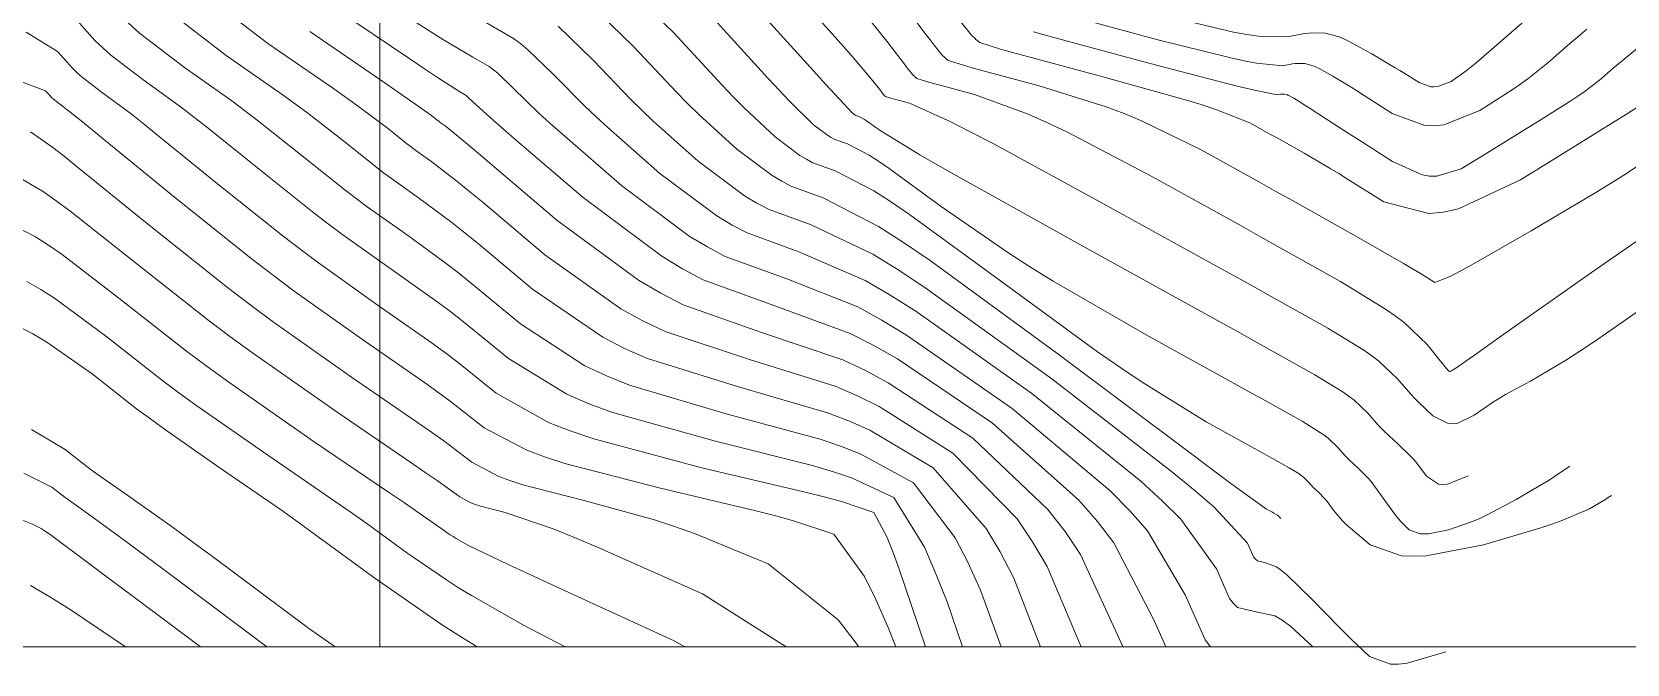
# Model space of a CAD drawing. Header units: millimetres. Extents: x 837475 to 838477, y 1189012 to 1191015.
# Drawn here: x 838059.6 to 838137.1, y 1189013 to 1189043.8 of the extents above; entities that cross this region are included whole.
import ezdxf

# ---------------------------------------------------------------- set-up
doc = ezdxf.new("R2010")
doc.units = ezdxf.units.MM
doc.header["$LTSCALE"] = 0.3
doc.layers.add('COORD', color=253, linetype='Continuous', lineweight=20)
doc.layers.add('COTAS 10', color=7, linetype='Continuous', lineweight=9, true_color=0x6e3e2d)
doc.layers.add('COTAS INT', color=7, linetype='Continuous', lineweight=5, true_color=0x9fa19f)

msp = doc.modelspace()

# ---------------------------------------------------------------- linework, layer by layer
at = {"layer": 'COORD'}
for p, q in [((838076.514, 1189013.872), (838076.514, 1191013.872)), ((837476.514, 1189013.872), (838476.514, 1189013.872))]:
    msp.add_line(p, q, dxfattribs=at)
msp.add_lwpolyline([(837476.514, 1189013.872), (838476.514, 1189013.872), (838476.514, 1191013.872), (837476.514, 1191013.872)], close=True, dxfattribs=at)
at = {"layer": 'COTAS 10'}
for points in [[(838106.714, 1189013.872), (838105.706, 1189016.628), (838105.086, 1189017.993), (838104.484, 1189019.169), (838102.452, 1189021.846), (838099.888, 1189023.24), (838098.951, 1189023.607), (838097.915, 1189023.967), (838093.352, 1189025.198), (838088.651, 1189026.586), (838087.528, 1189027.043), (838086.483, 1189027.533), (838083.352, 1189029.567), (838080.895, 1189031.605), (838080.274, 1189032.096), (838079.678, 1189032.557), (838077.743, 1189033.958), (838075.9, 1189035.266), (838075.364, 1189035.668), (838074.816, 1189036.087), (838072.743, 1189037.743), (838070.559, 1189039.475), (838069.942, 1189039.942), (838069.32, 1189040.404), (838067.026, 1189042.026), (838064.842, 1189043.701), (838064.289, 1189044.196)], [(838116.886, 1189013.872), (838116.634, 1189014.207), (838115.66, 1189016.403), (838113.818, 1189019.506), (838112.978, 1189020.465), (838111.995, 1189021.469), (838107.25, 1189025.459), (838102.116, 1189029.025), (838100.887, 1189029.763), (838099.741, 1189030.391), (838096.297, 1189031.756), (838093.301, 1189032.852), (838092.437, 1189033.311), (838091.558, 1189033.837), (838088.26, 1189036.297), (838085.388, 1189038.788), (838084.777, 1189039.332), (838084.246, 1189039.814), (838082.995, 1189041.032), (838082.25, 1189041.754), (838082.038, 1189041.925), (838081.824, 1189042.082), (838081.032, 1189042.54), (838079.607, 1189043.368), (838078.995, 1189043.758), (838078.288, 1189044.218)], [(838134.347, 1189022.655), (838133.608, 1189022.149), (838133.34, 1189021.979), (838133.044, 1189021.797), (838131.743, 1189021.03), (838130.336, 1189020.286), (838129.973, 1189020.117), (838129.621, 1189019.965), (838128.447, 1189019.554), (838127.486, 1189019.368), (838127.27, 1189019.359), (838127.075, 1189019.368), (838126.551, 1189019.554), (838126.134, 1189019.96), (838126.007, 1189020.108), (838125.876, 1189020.272), (838125.359, 1189020.992), (838124.829, 1189021.73), (838124.689, 1189021.904), (838124.551, 1189022.066), (838124.078, 1189022.544), (838123.649, 1189022.939), (838123.54, 1189023.05), (838123.434, 1189023.16), (838123.084, 1189023.563), (838122.619, 1189024.004), (838122.44, 1189024.139), (838122.24, 1189024.279), (838121.335, 1189024.834), (838119.537, 1189025.838), (838118.773, 1189026.262), (838117.894, 1189026.75), (838113.757, 1189029.037), (838109.249, 1189031.643), (838108.136, 1189032.331), (838107.081, 1189033.004), (838103.757, 1189035.314), (838101.275, 1189037.122), (838100.75, 1189037.479), (838100.296, 1189037.773), (838099.243, 1189038.315), (838098.63, 1189038.539), (838098.454, 1189038.632), (838098.274, 1189038.74), (838097.6, 1189039.243), (838096.434, 1189040.393), (838095.944, 1189040.909), (838095.382, 1189041.51), (838092.749, 1189044.392)], [(838137.745, 1189040.165), (838137.109, 1189039.764), (838135.868, 1189038.998), (838135.348, 1189038.675), (838134.751, 1189038.305), (838131.959, 1189036.568), (838128.937, 1189035.159), (838128.196, 1189034.995), (838127.495, 1189034.929), (838125.311, 1189035.505), (838123.551, 1189036.607), (838123.119, 1189036.872), (838122.71, 1189037.12), (838121.433, 1189037.868), (838120.347, 1189038.479), (838120.059, 1189038.641), (838119.777, 1189038.798), (838118.803, 1189039.339), (838117.147, 1189039.995), (838116.435, 1189040.225), (838115.612, 1189040.476), (838111.723, 1189041.56), (838107.992, 1189042.562), (838107.269, 1189042.761), (838106.68, 1189042.927), (838105.674, 1189043.243), (838105.533, 1189043.357), (838105.49, 1189043.395), (838105.445, 1189043.436), (838105.27, 1189043.609), (838104.735, 1189044.275)], [(838058.681, 1189036.858), (838060.2, 1189035.975), (838060.792, 1189035.557), (838061.458, 1189035.065), (838064.485, 1189032.662), (838068.156, 1189029.765), (838069.228, 1189028.961), (838070.324, 1189028.155), (838074.485, 1189025.239), (838078.021, 1189022.836), (838078.723, 1189022.353), (838079.305, 1189021.951), (838080.406, 1189021.16), (838080.938, 1189020.879), (838081.16, 1189020.798), (838081.415, 1189020.716), (838082.607, 1189020.406), (838084.933, 1189019.606), (838085.903, 1189019.214), (838087.014, 1189018.748), (838092.201, 1189016.449), (838096.262, 1189013.872)], [(838074.339, 1189013.872), (838073.043, 1189014.782), (838068.383, 1189018.257), (838067.371, 1189019.003), (838066.481, 1189019.655), (838064.271, 1189021.228), (838062.94, 1189022.156), (838062.603, 1189022.402), (838062.28, 1189022.642), (838061.228, 1189023.467), (838059.594, 1189024.433)]]:
    msp.add_lwpolyline(points, dxfattribs=at)
at = {"layer": 'COTAS INT'}
for points in [[(838095.736, 1189046.749), (838098.496, 1189043.675), (838099.055, 1189043.046), (838099.525, 1189042.512), (838100.484, 1189041.384), (838100.796, 1189040.972), (838100.859, 1189040.89), (838100.911, 1189040.823), (838101.014, 1189040.695), (838101.048, 1189040.661), (838101.057, 1189040.653), (838101.065, 1189040.646), (838101.092, 1189040.624), (838101.286, 1189040.563), (838101.399, 1189040.531), (838101.538, 1189040.493), (838102.256, 1189040.3), (838104.243, 1189039.408), (838105.182, 1189038.928), (838106.29, 1189038.348), (838111.694, 1189035.412), (838117.322, 1189032.299), (838118.57, 1189031.606), (838119.684, 1189030.987), (838122.586, 1189029.362), (838124.338, 1189028.288), (838124.726, 1189028.016), (838125.072, 1189027.754), (838125.974, 1189026.9), (838126.619, 1189026.148), (838126.805, 1189025.951), (838126.993, 1189025.759), (838127.695, 1189025.103), (838128.441, 1189024.727), (838128.657, 1189024.711), (838128.876, 1189024.733), (838129.703, 1189025.129), (838130.641, 1189025.775), (838130.931, 1189025.954), (838131.233, 1189026.134), (838132.434, 1189026.785), (838134.183, 1189027.817), (838134.831, 1189028.237), (838135.551, 1189028.716), (838138.739, 1189030.928)], [(838110.595, 1189013.872), (838108.951, 1189017.779), (838108.243, 1189018.982), (838107.488, 1189020.089), (838104.371, 1189023.291), (838100.779, 1189025.554), (838099.725, 1189026.069), (838098.645, 1189026.536), (838094.53, 1189027.821), (838090.391, 1189029.195), (838089.295, 1189029.718), (838088.222, 1189030.303), (838084.53, 1189032.93), (838081.531, 1189035.466), (838080.894, 1189035.994), (838080.341, 1189036.445), (838079.046, 1189037.445), (838078.267, 1189037.998), (838078.04, 1189038.168), (838077.808, 1189038.345), (838076.932, 1189039.046), (838075.482, 1189040.137), (838074.889, 1189040.56), (838074.213, 1189041.036), (838071.081, 1189043.195), (838067.637, 1189045.837)], [(838136.369, 1189021.221), (838136.217, 1189021.124), (838136.049, 1189021.02), (838135.31, 1189020.585), (838134.007, 1189020.023), (838133.484, 1189019.839), (838132.889, 1189019.644), (838130.154, 1189018.837), (838127.365, 1189018.298), (838126.737, 1189018.272), (838126.171, 1189018.299), (838124.647, 1189018.838), (838123.692, 1189019.637), (838123.485, 1189019.826), (838123.302, 1189020.003), (838122.849, 1189020.527), (838122.567, 1189020.919), (838122.493, 1189021.012), (838122.42, 1189021.098), (838122.168, 1189021.352), (838121.94, 1189021.563), (838121.882, 1189021.621), (838121.826, 1189021.68), (838121.64, 1189021.894), (838121.392, 1189022.128), (838121.297, 1189022.2), (838121.191, 1189022.275), (838120.71, 1189022.57), (838119.754, 1189023.104), (838119.348, 1189023.329), (838118.88, 1189023.588), (838116.681, 1189024.804), (838113.567, 1189026.73), (838112.522, 1189027.437), (838111.398, 1189028.218), (838106.681, 1189031.668), (838102.267, 1189034.883), (838101.334, 1189035.517), (838100.526, 1189036.04), (838098.654, 1189037.003), (838097.564, 1189037.401), (838097.25, 1189037.568), (838096.931, 1189037.759), (838095.732, 1189038.654), (838094.224, 1189040.072), (838093.71, 1189040.593), (838093.154, 1189041.171), (838090.798, 1189043.72), (838088.112, 1189046.326)], [(838086.647, 1189045.183), (838088.847, 1189043.048), (838090.927, 1189040.831), (838091.477, 1189040.278), (838092.015, 1189039.751), (838093.864, 1189038.065), (838095.588, 1189036.779), (838096.047, 1189036.504), (838096.499, 1189036.264), (838098.065, 1189035.691), (838100.756, 1189034.306), (838101.918, 1189033.555), (838103.259, 1189032.643), (838109.605, 1189028.021), (838115.715, 1189023.433), (838116.908, 1189022.543), (838117.884, 1189021.818), (838119.605, 1189020.571), (838119.867, 1189020.427), (838119.922, 1189020.396), (838119.971, 1189020.369), (838120.084, 1189020.306), (838120.142, 1189020.271), (838120.166, 1189020.253), (838120.195, 1189020.225), (838120.217, 1189020.2), (838120.231, 1189020.186), (838120.258, 1189020.161), (838120.288, 1189020.131), (838120.296, 1189020.12), (838120.305, 1189020.109)], [(838094.699, 1189045.064), (838097.609, 1189041.849), (838098.177, 1189041.224), (838098.643, 1189040.714), (838099.468, 1189039.832), (838099.617, 1189039.721), (838099.657, 1189039.697), (838099.696, 1189039.676), (838099.832, 1189039.626), (838100.066, 1189039.506), (838100.166, 1189039.441), (838100.283, 1189039.362), (838100.833, 1189038.961), (838102.764, 1189037.789), (838103.75, 1189037.224), (838104.932, 1189036.555), (838110.833, 1189033.27), (838116.907, 1189029.911), (838118.198, 1189029.195), (838119.32, 1189028.573), (838121.961, 1189027.098), (838123.289, 1189026.284), (838123.583, 1189026.077), (838123.846, 1189025.879), (838124.529, 1189025.231), (838125.042, 1189024.641), (838125.198, 1189024.478), (838125.359, 1189024.316), (838125.989, 1189023.735), (838126.61, 1189023.143), (838126.766, 1189022.974), (838126.915, 1189022.803), (838127.393, 1189022.169), (838127.967, 1189021.778), (838128.175, 1189021.76), (838128.405, 1189021.781), (838129.415, 1189022.186)], [(838101.839, 1189045.254), (838103.024, 1189043.691), (838103.262, 1189043.381), (838103.46, 1189043.124), (838103.852, 1189042.638), (838103.98, 1189042.511), (838104.012, 1189042.481), (838104.043, 1189042.453), (838104.146, 1189042.37), (838104.882, 1189042.139), (838105.312, 1189042.018), (838105.841, 1189041.872), (838108.567, 1189041.14), (838111.822, 1189040.12), (838112.684, 1189039.793), (838113.528, 1189039.446), (838116.434, 1189038.03), (838119.268, 1189036.457), (838120.068, 1189036.01), (838120.873, 1189035.559), (838123.837, 1189033.891), (838126.272, 1189032.502), (838126.744, 1189032.226), (838127.129, 1189031.999), (838127.793, 1189031.573), (838128.567, 1189031.888), (838129.023, 1189032.128), (838129.583, 1189032.434), (838132.475, 1189034.09), (838135.613, 1189035.956), (838136.328, 1189036.394), (838136.975, 1189036.798), (838138.757, 1189037.975)], [(838061.441, 1189044.734), (838062.673, 1189043.347), (838063.051, 1189042.985), (838063.444, 1189042.633), (838064.998, 1189041.441), (838066.873, 1189040.087), (838067.469, 1189039.633), (838068.098, 1189039.144), (838070.648, 1189037.091), (838073.32, 1189034.957), (838074.026, 1189034.418), (838074.717, 1189033.9), (838079.347, 1189030.613), (838079.964, 1189030.148), (838080.577, 1189029.674), (838082.763, 1189027.886), (838085.613, 1189026.148), (838086.644, 1189025.706), (838087.781, 1189025.281), (838092.763, 1189023.886), (838097.55, 1189022.682), (838098.564, 1189022.376), (838099.443, 1189022.083), (838101.492, 1189021.124), (838102.982, 1189018.709), (838103.508, 1189017.498), (838104.083, 1189016.052), (838104.838, 1189013.872)], [(838066.239, 1189044.769), (838069.053, 1189042.61), (838071.766, 1189040.72), (838072.416, 1189040.251), (838073.021, 1189039.806), (838074.837, 1189038.394), (838076.312, 1189037.216), (838076.702, 1189036.918), (838077.084, 1189036.632), (838078.394, 1189035.702), (838080.01, 1189034.501), (838080.584, 1189034.045), (838081.213, 1189033.535), (838083.941, 1189031.249), (838087.352, 1189028.918), (838088.412, 1189028.381), (838089.521, 1189027.89), (838093.941, 1189026.51), (838098.28, 1189025.251), (838099.338, 1189024.838), (838100.334, 1189024.397), (838103.412, 1189022.569), (838105.986, 1189019.629), (838106.665, 1189018.487), (838107.328, 1189017.203), (838108.628, 1189013.872)], [(838114.711, 1189013.872), (838114.145, 1189015.148), (838112.196, 1189018.93), (838111.4, 1189019.971), (838110.493, 1189021.009), (838106.291, 1189024.736), (838101.671, 1189027.868), (838100.5, 1189028.532), (838099.376, 1189029.106), (838095.708, 1189030.445), (838092.235, 1189031.715), (838091.234, 1189032.247), (838090.215, 1189032.856), (838086.393, 1189035.708), (838083.178, 1189038.466), (838082.543, 1189039.017), (838082.019, 1189039.475), (838081.044, 1189040.36), (838080.784, 1189040.611), (838080.71, 1189040.671), (838080.636, 1189040.726), (838080.36, 1189040.885), (838079.269, 1189041.579), (838078.681, 1189041.97), (838077.969, 1189042.447), (838074.364, 1189044.89)], [(838121.857, 1189013.872), (838120.783, 1189014.871), (838120.377, 1189015.164), (838120.007, 1189015.387), (838118.965, 1189015.611), (838118.197, 1189015.785), (838117.999, 1189015.976), (838117.809, 1189016.229), (838117.175, 1189017.659), (838115.441, 1189020.081), (838114.556, 1189020.96), (838113.497, 1189021.929), (838108.21, 1189026.181), (838102.562, 1189030.183), (838101.274, 1189030.994), (838100.106, 1189031.676), (838096.887, 1189033.068), (838094.367, 1189033.99), (838093.64, 1189034.375), (838092.901, 1189034.818), (838090.128, 1189036.887), (838087.597, 1189039.109), (838087.01, 1189039.648), (838086.473, 1189040.153), (838084.945, 1189041.704), (838083.715, 1189042.897), (838083.366, 1189043.178), (838083.012, 1189043.438), (838081.704, 1189044.195)], [(838139.824, 1189035.125), (838135.399, 1189032.074), (838131.265, 1189029.143), (838130.469, 1189028.58), (838129.825, 1189028.125), (838128.759, 1189027.381), (838128.686, 1189027.341), (838128.667, 1189027.331), (838128.649, 1189027.32), (838128.592, 1189027.28), (838128.542, 1189027.256), (838128.528, 1189027.255), (838128.515, 1189027.256), (838128.47, 1189027.279), (838128.282, 1189027.5), (838128.179, 1189027.626), (838128.054, 1189027.779), (838127.418, 1189028.569), (838126.299, 1189029.629), (838125.869, 1189029.954), (838125.387, 1189030.292), (838123.211, 1189031.627), (838120.279, 1189033.273), (838119.319, 1189033.808), (838118.295, 1189034.378), (838114.064, 1189036.721), (838109.909, 1189038.897), (838108.933, 1189039.36), (838108.033, 1189039.764), (838105.412, 1189040.72), (838103.689, 1189041.183), (838103.356, 1189041.275), (838103.084, 1189041.351), (838102.619, 1189041.497), (838102.554, 1189041.55), (838102.534, 1189041.567), (838102.514, 1189041.586), (838102.433, 1189041.666), (838102.186, 1189041.973), (838102.06, 1189042.136), (838101.91, 1189042.332), (838101.162, 1189043.319), (838099.879, 1189044.898)], [(838110.925, 1189044.304), (838114.335, 1189043.382), (838117.812, 1189042.511), (838118.522, 1189042.355), (838119.123, 1189042.236), (838120.379, 1189042.115), (838120.877, 1189042.204), (838121, 1189042.218), (838121.115, 1189042.227), (838121.478, 1189042.221), (838121.88, 1189042.107), (838122.02, 1189042.047), (838122.174, 1189041.976), (838122.834, 1189041.616), (838123.73, 1189041.07), (838124.031, 1189040.88), (838124.356, 1189040.674), (838125.724, 1189039.792), (838127.301, 1189039.213), (838127.759, 1189039.198), (838128.225, 1189039.246), (838129.983, 1189039.946), (838131.595, 1189040.978), (838131.969, 1189041.236), (838132.312, 1189041.481), (838133.29, 1189042.266), (838134.351, 1189043.191), (838134.746, 1189043.526), (838135.185, 1189043.894)], [(838132.239, 1189044.385), (838130.781, 1189043.113), (838129.797, 1189042.255), (838129.552, 1189042.056), (838129.319, 1189041.874), (838128.578, 1189041.358), (838127.936, 1189041.103), (838127.766, 1189041.085), (838127.599, 1189041.09), (838127.023, 1189041.302), (838126.334, 1189041.736), (838126.096, 1189041.882), (838125.837, 1189042.038), (838124.73, 1189042.697), (838123.628, 1189043.297), (838123.372, 1189043.417), (838123.137, 1189043.516), (838122.466, 1189043.707), (838121.862, 1189043.717), (838121.668, 1189043.701), (838121.464, 1189043.678), (838120.633, 1189043.529), (838119.221, 1189043.55), (838118.651, 1189043.634), (838118.004, 1189043.752), (838115.017, 1189044.458)], [(838103.037, 1189013.872), (838101.729, 1189017.747), (838101.436, 1189018.537), (838101.177, 1189019.19), (838100.533, 1189020.401), (838098.997, 1189020.925), (838098.177, 1189021.145), (838097.185, 1189021.397), (838092.174, 1189022.575), (838086.911, 1189023.976), (838085.761, 1189024.369), (838084.743, 1189024.763), (838082.174, 1189026.204), (838080.259, 1189027.743), (838079.653, 1189028.199), (838079.015, 1189028.668), (838076.44, 1189030.47), (838073.534, 1189032.534), (838072.688, 1189033.167), (838071.824, 1189033.828), (838068.554, 1189036.44), (838065.636, 1189038.813), (838064.995, 1189039.324), (838064.426, 1189039.771), (838062.97, 1189040.856), (838062.047, 1189041.565), (838061.813, 1189041.774), (838061.589, 1189041.989), (838060.856, 1189042.814), (838059.328, 1189043.751)], [(838112.639, 1189013.872), (838112.63, 1189013.892), (838110.573, 1189018.354), (838109.821, 1189019.476), (838108.99, 1189020.549), (838105.331, 1189024.014), (838101.225, 1189026.711), (838100.113, 1189027.3), (838099.011, 1189027.821), (838095.119, 1189029.133), (838091.26, 1189030.5), (838090.179, 1189031.055), (838089.092, 1189031.688), (838085.119, 1189034.611), (838081.849, 1189037.397), (838081.204, 1189037.942), (838080.673, 1189038.39), (838079.697, 1189039.189), (838079.45, 1189039.365), (838079.378, 1189039.419), (838079.304, 1189039.475), (838079.026, 1189039.697), (838077.943, 1189040.467), (838077.363, 1189040.869), (838076.66, 1189041.353), (838073.109, 1189043.78)], [(838128.325, 1189013.632), (838126.44, 1189013.083), (838126.017, 1189013.035), (838125.636, 1189013.033), (838124.615, 1189013.402), (838123.737, 1189014.231), (838123.446, 1189014.519), (838123.134, 1189014.832), (838121.834, 1189016.175), (838120.605, 1189017.367), (838120.338, 1189017.585), (838120.103, 1189017.755), (838119.52, 1189017.965), (838119.164, 1189018.045), (838119.072, 1189018.134), (838118.984, 1189018.251), (838118.69, 1189018.914), (838117.063, 1189020.657), (838116.135, 1189021.454), (838114.999, 1189022.389), (838109.17, 1189026.904), (838103.007, 1189031.34), (838101.661, 1189032.225), (838100.472, 1189032.961), (838097.476, 1189034.38), (838095.433, 1189035.127), (838094.844, 1189035.44), (838094.244, 1189035.798), (838091.996, 1189037.476), (838089.806, 1189039.43), (838089.244, 1189039.963), (838088.7, 1189040.492), (838086.896, 1189042.376), (838085.181, 1189044.04)], [(838108.291, 1189043.764), (838108.919, 1189043.586), (838109.69, 1189043.372), (838113.654, 1189042.305), (838117.621, 1189041.27), (838118.393, 1189041.076), (838119.024, 1189040.922), (838120.126, 1189040.7), (838120.29, 1189040.73), (838120.331, 1189040.734), (838120.369, 1189040.737), (838120.489, 1189040.736), (838120.622, 1189040.698), (838120.669, 1189040.678), (838120.72, 1189040.654), (838120.938, 1189040.535), (838121.331, 1189040.291), (838121.492, 1189040.189), (838121.675, 1189040.071), (838122.524, 1189039.521), (838123.622, 1189038.81), (838123.962, 1189038.591), (838124.318, 1189038.363), (838125.734, 1189037.461), (838127.169, 1189036.82), (838127.538, 1189036.757), (838127.893, 1189036.742), (838129.073, 1189037.103), (838130.316, 1189037.873), (838130.712, 1189038.117), (838131.13, 1189038.374), (838132.827, 1189039.415), (838134.404, 1189040.408), (838134.746, 1189040.636), (838135.048, 1189040.843), (838135.798, 1189041.419), (838136.463, 1189041.998), (838136.71, 1189042.208), (838136.985, 1189042.438), (838138.208, 1189043.447)], [(838058.947, 1189041.398), (838060.272, 1189040.893), (838060.504, 1189040.631), (838060.576, 1189040.563), (838060.65, 1189040.497), (838060.943, 1189040.272), (838061.979, 1189039.455), (838062.522, 1189039.015), (838063.175, 1189038.483), (838066.459, 1189035.788), (838070.328, 1189032.699), (838071.35, 1189031.917), (838072.351, 1189031.167), (838075.788, 1189028.727), (838078.684, 1189026.724), (838079.343, 1189026.251), (838079.941, 1189025.812), (838081.585, 1189024.523), (838083.655, 1189023.427), (838084.522, 1189023.112), (838085.516, 1189022.79), (838090.165, 1189021.585), (838094.789, 1189020.488), (838095.767, 1189020.235), (838096.614, 1189020.004), (838098.581, 1189019.354), (838100.072, 1189017.292), (838100.619, 1189016.171), (838101.224, 1189014.812), (838101.588, 1189013.872)], [(838099.784, 1189013.872), (838099.67, 1189014.048), (838098.798, 1189015.182), (838095.391, 1189017.901), (838091.814, 1189019.376), (838090.835, 1189019.724), (838089.861, 1189020.047), (838086.386, 1189020.996), (838083.466, 1189021.753), (838082.841, 1189021.955), (838082.297, 1189022.153), (838080.996, 1189022.842), (838079.623, 1189023.882), (838079.033, 1189024.302), (838078.352, 1189024.78), (838075.137, 1189026.983), (838071.286, 1189029.704), (838070.205, 1189030.508), (838069.118, 1189031.334), (838065.137, 1189034.501), (838061.831, 1189037.191), (838061.169, 1189037.716), (838060.617, 1189038.146), (838059.54, 1189038.905)], [(838091.344, 1189013.872), (838090.827, 1189014.17), (838084.922, 1189016.87), (838083.74, 1189017.415), (838082.754, 1189017.873), (838080.827, 1189018.798), (838080.229, 1189019.14), (838080.082, 1189019.23), (838079.942, 1189019.319), (838079.5, 1189019.625), (838078.316, 1189020.449), (838077.708, 1189020.865), (838076.979, 1189021.362), (838073.333, 1189023.834), (838069.177, 1189026.732), (838068.126, 1189027.498), (838067.117, 1189028.248), (838063.834, 1189030.823), (838061.085, 1189032.938), (838060.414, 1189033.398), (838059.782, 1189033.803), (838057.822, 1189034.811)], [(838085.519, 1189013.872), (838083.493, 1189014.921), (838080.969, 1189016.365), (838080.345, 1189016.748), (838079.753, 1189017.123), (838077.885, 1189018.414), (838075.832, 1189019.901), (838075.124, 1189020.399), (838074.354, 1189020.935), (838071.068, 1189023.182), (838067.618, 1189025.588), (838066.745, 1189026.224), (838065.908, 1189026.846), (838063.182, 1189028.984), (838060.712, 1189030.812), (838060.036, 1189031.239), (838059.364, 1189031.632)], [(838081.25, 1189013.872), (838080.608, 1189014.265), (838079.564, 1189014.926), (838076.271, 1189017.203), (838073.349, 1189019.353), (838072.54, 1189019.934), (838071.73, 1189020.508), (838068.802, 1189022.531), (838066.058, 1189024.444), (838065.364, 1189024.95), (838064.698, 1189025.445), (838062.531, 1189027.145), (838060.34, 1189028.685), (838059.659, 1189029.08), (838058.946, 1189029.46)], [(838071.027, 1189013.872), (838065.899, 1189017.709), (838064.787, 1189018.537), (838063.856, 1189019.228), (838062.005, 1189020.577), (838061.38, 1189021.012), (838061.222, 1189021.128), (838061.07, 1189021.24), (838060.577, 1189021.628), (838059.221, 1189022.306)], [(838067.797, 1189013.872), (838064.524, 1189016.325), (838063.335, 1189017.214), (838062.356, 1189017.947), (838060.557, 1189019.281), (838060.151, 1189019.555), (838060.05, 1189019.618), (838059.953, 1189019.676), (838059.643, 1189019.838), (838058.348, 1189020.349)], [(838064.155, 1189013.872), (838061.468, 1189015.686), (838060.484, 1189016.298), (838059.546, 1189016.857)]]:
    msp.add_lwpolyline(points, dxfattribs=at)

doc.saveas('drawing.dxf')
